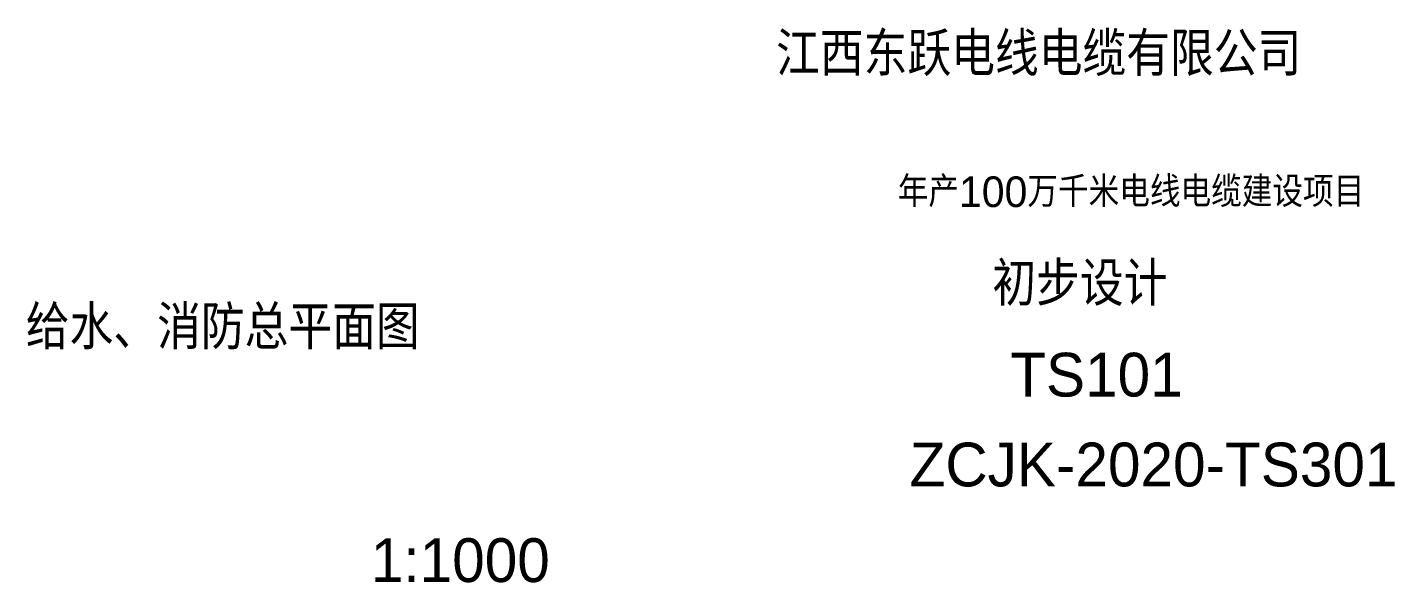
# Model space of a CAD drawing. Header units: inches. Extents: x 586127 to 586406, y 3136176 to 3136915.
# Drawn here: x 586350 to 586406.4, y 3136175.7 to 3136198.6 of the extents above; entities that cross this region are included whole.
import ezdxf

# ---------------------------------------------------------------- set-up
doc = ezdxf.new("R2010")
doc.units = ezdxf.units.IN
doc.header["$MEASUREMENT"] = 0
doc.styles.add('0总图替换X', font='ZSM.shx', dxfattribs={"bigfont": 'HZTXT.shx'})

msp = doc.modelspace()

# ---------------------------------------------------------------- texts
at = {"color": 2, "style": '0总图替换X'}
for s, height, p in [('江西东跃电线电缆有限公司', 1.80586, (586380.869, 3136196.563)), ('年产100万千米电线电缆建设项目', 1.2641, (586385.887, 3136191.154)), ('初步设计', 1.8059, (586389.791, 3136187.08)), ('给水、消防总平面图', 1.8059, (586349.909, 3136185.284)), ('TS101', 1.8059, (586390.531, 3136183.334)), ('ZCJK-2020-TS301', 1.80586, (586386.377, 3136179.626)), ('1:1000', 1.8059, (586364.145, 3136175.679))]:
    msp.add_text(s, height=height, dxfattribs=at).set_placement(p)

doc.saveas('drawing.dxf')
